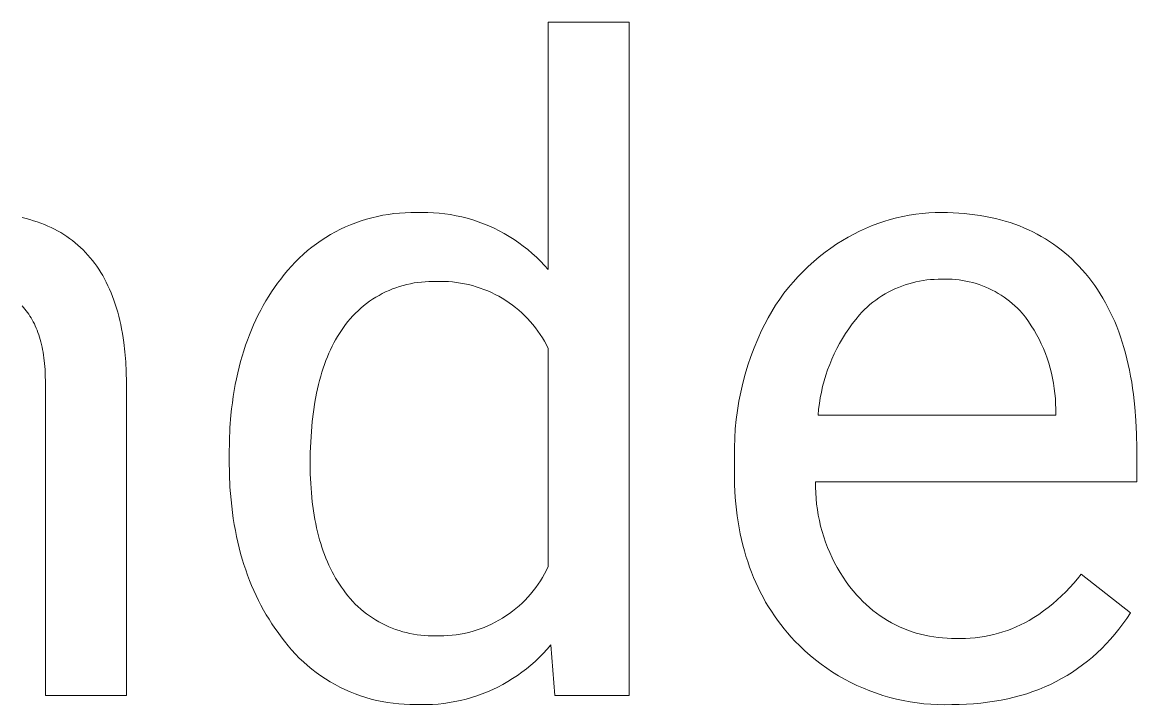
# Model space of a CAD drawing. Header units: millimetres. Extents: x 1422 to 6060, y -58 to 3182.
# Drawn here: x 4743.9 to 4820.6, y 307.9 to 354.9 of the extents above; entities that cross this region are included whole.
import ezdxf

# ---------------------------------------------------------------- set-up
doc = ezdxf.new("R2010")
doc.units = ezdxf.units.MM
doc.header["$MEASUREMENT"] = 0
doc.layers.add('Domyślny', color=7, linetype='Continuous', true_color=0x000000)

msp = doc.modelspace()

# ---------------------------------------------------------------- linework, layer by layer
at = {"layer": 'Domyślny', "color": 18, "lineweight": 15, "true_color": 0x000000}
for p, q in [((4780.061, 337.855), (4780.061, 354.874)), ((4780.061, 354.874), (4785.636, 354.874)), ((4785.636, 354.874), (4785.636, 308.545)), ((4743.863, 341.435), (4744.129, 341.369)), ((4744.129, 341.369), (4744.39, 341.298)), ((4744.39, 341.298), (4744.645, 341.221)), ((4767.185, 341.214), (4767.553, 341.329)), ((4767.553, 341.329), (4767.925, 341.43)), ((4767.925, 341.43), (4768.3, 341.519)), ((4768.3, 341.519), (4768.678, 341.596)), ((4768.678, 341.596), (4769.059, 341.659)), ((4769.059, 341.659), (4769.441, 341.709)), ((4769.441, 341.709), (4769.825, 341.746)), ((4769.825, 341.746), (4770.21, 341.77)), ((4770.21, 341.77), (4770.595, 341.78)), ((4770.595, 341.78), (4770.981, 341.778)), ((4770.981, 341.778), (4771.374, 341.789)), ((4771.374, 341.789), (4771.768, 341.787)), ((4771.768, 341.787), (4772.161, 341.77)), ((4772.161, 341.77), (4772.554, 341.74)), ((4772.554, 341.74), (4772.945, 341.697)), ((4772.945, 341.697), (4773.335, 341.639)), ((4773.335, 341.639), (4773.722, 341.568)), ((4773.722, 341.568), (4774.107, 341.484)), ((4774.107, 341.484), (4774.488, 341.386)), ((4774.488, 341.386), (4774.866, 341.275)), ((4803.158, 341.168), (4803.589, 341.297)), ((4803.589, 341.297), (4804.023, 341.411)), ((4804.023, 341.411), (4804.461, 341.51)), ((4804.461, 341.51), (4804.903, 341.594)), ((4804.903, 341.594), (4805.347, 341.662)), ((4805.347, 341.662), (4805.793, 341.715)), ((4805.793, 341.715), (4806.241, 341.753)), ((4806.241, 341.753), (4806.689, 341.776)), ((4806.689, 341.776), (4807.139, 341.783)), ((4807.139, 341.783), (4807.534, 341.778)), ((4807.534, 341.778), (4807.924, 341.766)), ((4807.924, 341.766), (4808.308, 341.746)), ((4808.308, 341.746), (4808.686, 341.717)), ((4808.686, 341.717), (4809.059, 341.681)), ((4809.059, 341.681), (4809.427, 341.636)), ((4809.427, 341.636), (4809.788, 341.583)), ((4809.788, 341.583), (4810.145, 341.521)), ((4810.145, 341.521), (4810.495, 341.452)), ((4810.495, 341.452), (4810.84, 341.374)), ((4810.84, 341.374), (4811.18, 341.289)), ((4811.18, 341.289), (4811.514, 341.195)), ((4744.645, 341.221), (4744.896, 341.138)), ((4744.896, 341.138), (4745.141, 341.05)), ((4745.141, 341.05), (4745.382, 340.956)), ((4745.382, 340.956), (4745.617, 340.856)), ((4745.617, 340.856), (4745.848, 340.751)), ((4745.848, 340.751), (4746.073, 340.639)), ((4746.073, 340.639), (4746.293, 340.522)), ((4746.293, 340.522), (4746.509, 340.4)), ((4765.415, 340.457), (4765.758, 340.632)), ((4765.758, 340.632), (4766.107, 340.796)), ((4766.107, 340.796), (4766.462, 340.947)), ((4766.462, 340.947), (4766.821, 341.087)), ((4766.821, 341.087), (4767.185, 341.214)), ((4774.866, 341.275), (4775.24, 341.151)), ((4775.24, 341.151), (4775.609, 341.014)), ((4775.609, 341.014), (4775.973, 340.865)), ((4775.973, 340.865), (4776.332, 340.702)), ((4776.332, 340.702), (4776.685, 340.527)), ((4776.685, 340.527), (4777.031, 340.34)), ((4801.489, 340.506), (4801.898, 340.693)), ((4801.898, 340.693), (4802.312, 340.865)), ((4802.312, 340.865), (4802.733, 341.024)), ((4802.733, 341.024), (4803.158, 341.168)), ((4811.514, 341.195), (4811.842, 341.092)), ((4811.842, 341.092), (4812.165, 340.982)), ((4812.165, 340.982), (4812.483, 340.863)), ((4812.483, 340.863), (4812.795, 340.736)), ((4812.795, 340.736), (4813.101, 340.601)), ((4813.101, 340.601), (4813.402, 340.458)), ((4746.509, 340.4), (4746.719, 340.272)), ((4746.719, 340.272), (4746.924, 340.138)), ((4746.924, 340.138), (4747.125, 339.998)), ((4747.125, 339.998), (4747.32, 339.853)), ((4747.32, 339.853), (4747.51, 339.702)), ((4764.108, 339.64), (4764.424, 339.861)), ((4764.424, 339.861), (4764.747, 340.071)), ((4764.747, 340.071), (4765.078, 340.269)), ((4765.078, 340.269), (4765.415, 340.457)), ((4777.031, 340.34), (4777.371, 340.141)), ((4777.371, 340.141), (4777.704, 339.93)), ((4777.704, 339.93), (4778.029, 339.708)), ((4799.927, 339.621), (4800.306, 339.862)), ((4800.306, 339.862), (4800.693, 340.09)), ((4800.693, 340.09), (4801.087, 340.305)), ((4801.087, 340.305), (4801.489, 340.506)), ((4813.402, 340.458), (4813.697, 340.306)), ((4813.697, 340.306), (4813.987, 340.146)), ((4813.987, 340.146), (4814.271, 339.978)), ((4814.271, 339.978), (4814.55, 339.802)), ((4814.55, 339.802), (4814.823, 339.617)), ((4747.51, 339.702), (4747.696, 339.545)), ((4747.696, 339.545), (4747.876, 339.382)), ((4747.876, 339.382), (4748.051, 339.214)), ((4748.051, 339.214), (4748.221, 339.04)), ((4748.221, 339.04), (4748.386, 338.861)), ((4763.208, 338.915), (4763.499, 339.167)), ((4763.499, 339.167), (4763.8, 339.409)), ((4763.8, 339.409), (4764.108, 339.64)), ((4778.029, 339.708), (4778.346, 339.475)), ((4778.346, 339.475), (4778.655, 339.23)), ((4778.655, 339.23), (4778.955, 338.975)), ((4798.713, 338.739), (4799.107, 339.047)), ((4799.107, 339.047), (4799.512, 339.341)), ((4799.512, 339.341), (4799.927, 339.621)), ((4814.823, 339.617), (4815.091, 339.424)), ((4815.091, 339.424), (4815.354, 339.223)), ((4815.354, 339.223), (4815.61, 339.013)), ((4815.61, 339.013), (4815.862, 338.796)), ((4748.386, 338.861), (4748.547, 338.675)), ((4748.547, 338.675), (4748.702, 338.485)), ((4748.702, 338.485), (4748.852, 338.288)), ((4748.852, 338.288), (4748.997, 338.085)), ((4762.386, 338.101), (4762.651, 338.381)), ((4762.651, 338.381), (4762.925, 338.653)), ((4762.925, 338.653), (4763.208, 338.915)), ((4778.955, 338.975), (4779.246, 338.71)), ((4779.246, 338.71), (4779.527, 338.435)), ((4779.527, 338.435), (4779.799, 338.15)), ((4797.958, 338.082), (4798.33, 338.417)), ((4798.33, 338.417), (4798.713, 338.739)), ((4815.862, 338.796), (4816.108, 338.57)), ((4816.108, 338.57), (4816.348, 338.335)), ((4816.348, 338.335), (4816.584, 338.092)), ((4748.997, 338.085), (4749.137, 337.877)), ((4749.137, 337.877), (4749.272, 337.664)), ((4749.272, 337.664), (4749.403, 337.444)), ((4761.653, 337.207), (4761.887, 337.513)), ((4761.887, 337.513), (4762.132, 337.811)), ((4762.132, 337.811), (4762.386, 338.101)), ((4779.799, 338.15), (4780.061, 337.855)), ((4797.25, 337.375), (4797.598, 337.735)), ((4797.598, 337.735), (4797.958, 338.082)), ((4816.584, 338.092), (4816.813, 337.841)), ((4816.813, 337.841), (4817.037, 337.582)), ((4817.037, 337.582), (4817.254, 337.317)), ((4749.403, 337.444), (4749.528, 337.219)), ((4749.528, 337.219), (4749.648, 336.988)), ((4749.648, 336.988), (4749.763, 336.752)), ((4749.763, 336.752), (4749.873, 336.509)), ((4761.224, 336.625), (4761.435, 336.919)), ((4761.435, 336.919), (4761.653, 337.207)), ((4769.826, 336.697), (4769.582, 336.615)), ((4770.072, 336.77), (4769.826, 336.697)), ((4770.32, 336.834), (4770.072, 336.77)), ((4770.57, 336.89), (4770.32, 336.834)), ((4770.822, 336.937), (4770.57, 336.89)), ((4771.076, 336.976), (4770.822, 336.937)), ((4771.33, 337.005), (4771.076, 336.976)), ((4771.586, 337.027), (4771.33, 337.005)), ((4771.842, 337.039), (4771.586, 337.027)), ((4772.099, 337.042), (4771.842, 337.039)), ((4772.355, 337.037), (4772.099, 337.042)), ((4772.634, 337.044), (4772.355, 337.037)), ((4772.913, 337.041), (4772.634, 337.044)), ((4773.193, 337.028), (4772.913, 337.041)), ((4773.471, 337.006), (4773.193, 337.028)), ((4773.749, 336.975), (4773.471, 337.006)), ((4774.025, 336.934), (4773.749, 336.975)), ((4774.3, 336.884), (4774.025, 336.934)), ((4774.573, 336.824), (4774.3, 336.884)), ((4774.843, 336.756), (4774.573, 336.824)), ((4775.111, 336.678), (4774.843, 336.756)), ((4796.593, 336.62), (4796.915, 337.003)), ((4796.915, 337.003), (4797.25, 337.375)), ((4804.392, 336.727), (4804.155, 336.634)), ((4804.632, 336.812), (4804.392, 336.727)), ((4804.875, 336.889), (4804.632, 336.812)), ((4805.121, 336.957), (4804.875, 336.889)), ((4805.368, 337.017), (4805.121, 336.957)), ((4805.618, 337.069), (4805.368, 337.017)), ((4805.869, 337.112), (4805.618, 337.069)), ((4806.121, 337.146), (4805.869, 337.112)), ((4806.375, 337.172), (4806.121, 337.146)), ((4806.629, 337.188), (4806.375, 337.172)), ((4806.884, 337.197), (4806.629, 337.188)), ((4807.139, 337.196), (4806.884, 337.197)), ((4807.377, 337.203), (4807.139, 337.196)), ((4807.617, 337.201), (4807.377, 337.203)), ((4807.855, 337.191), (4807.617, 337.201)), ((4808.094, 337.173), (4807.855, 337.191)), ((4808.331, 337.147), (4808.094, 337.173)), ((4808.568, 337.113), (4808.331, 337.147)), ((4808.803, 337.071), (4808.568, 337.113)), ((4809.037, 337.021), (4808.803, 337.071)), ((4809.269, 336.963), (4809.037, 337.021)), ((4809.499, 336.897), (4809.269, 336.963)), ((4809.726, 336.824), (4809.499, 336.897)), ((4809.951, 336.742), (4809.726, 336.824)), ((4810.173, 336.653), (4809.951, 336.742)), ((4817.254, 337.317), (4817.464, 337.044)), ((4817.464, 337.044), (4817.667, 336.765)), ((4817.667, 336.765), (4817.863, 336.478)), ((4749.873, 336.509), (4749.978, 336.261)), ((4749.978, 336.261), (4750.078, 336.008)), ((4750.078, 336.008), (4750.174, 335.748)), ((4760.631, 335.708), (4760.822, 336.02)), ((4760.822, 336.02), (4761.019, 336.325)), ((4761.019, 336.325), (4761.224, 336.625)), ((4768.194, 335.958), (4767.977, 335.821)), ((4768.416, 336.087), (4768.194, 335.958)), ((4768.642, 336.208), (4768.416, 336.087)), ((4768.871, 336.322), (4768.642, 336.208)), ((4769.105, 336.428), (4768.871, 336.322)), ((4769.342, 336.526), (4769.105, 336.428)), ((4769.582, 336.615), (4769.342, 336.526)), ((4775.377, 336.591), (4775.111, 336.678)), ((4775.639, 336.494), (4775.377, 336.591)), ((4775.898, 336.39), (4775.639, 336.494)), ((4776.153, 336.276), (4775.898, 336.39)), ((4776.404, 336.154), (4776.153, 336.276)), ((4776.651, 336.023), (4776.404, 336.154)), ((4776.893, 335.884), (4776.651, 336.023)), ((4795.99, 335.822), (4796.285, 336.226)), ((4796.285, 336.226), (4796.593, 336.62)), ((4803.025, 336.05), (4802.812, 335.91)), ((4803.243, 336.182), (4803.025, 336.05)), ((4803.465, 336.307), (4803.243, 336.182)), ((4803.691, 336.424), (4803.465, 336.307)), ((4803.921, 336.533), (4803.691, 336.424)), ((4804.155, 336.634), (4803.921, 336.533)), ((4810.391, 336.557), (4810.173, 336.653)), ((4810.607, 336.453), (4810.391, 336.557)), ((4810.818, 336.342), (4810.607, 336.453)), ((4811.026, 336.224), (4810.818, 336.342)), ((4811.23, 336.099), (4811.026, 336.224)), ((4811.429, 335.967), (4811.23, 336.099)), ((4811.624, 335.828), (4811.429, 335.967)), ((4817.863, 336.478), (4818.052, 336.185)), ((4818.052, 336.185), (4818.234, 335.884)), ((4743.95, 335.249), (4743.852, 335.355)), ((4744.045, 335.139), (4743.95, 335.249)), ((4750.174, 335.748), (4750.264, 335.483)), ((4750.264, 335.483), (4750.349, 335.212)), ((4750.349, 335.212), (4750.429, 334.936)), ((4760.271, 335.069), (4760.448, 335.391)), ((4760.448, 335.391), (4760.631, 335.708)), ((4767.161, 335.202), (4766.97, 335.03)), ((4767.357, 335.367), (4767.161, 335.202)), ((4767.558, 335.525), (4767.357, 335.367)), ((4767.765, 335.677), (4767.558, 335.525)), ((4767.977, 335.821), (4767.765, 335.677)), ((4777.131, 335.736), (4776.893, 335.884)), ((4777.363, 335.581), (4777.131, 335.736)), ((4777.59, 335.418), (4777.363, 335.581)), ((4777.811, 335.247), (4777.59, 335.418)), ((4778.026, 335.069), (4777.811, 335.247)), ((4795.444, 334.983), (4795.71, 335.407)), ((4795.71, 335.407), (4795.99, 335.822)), ((4802.011, 335.281), (4801.825, 335.107)), ((4802.203, 335.448), (4802.011, 335.281)), ((4802.401, 335.609), (4802.203, 335.448)), ((4802.604, 335.763), (4802.401, 335.609)), ((4802.812, 335.91), (4802.604, 335.763)), ((4811.813, 335.683), (4811.624, 335.828)), ((4811.998, 335.531), (4811.813, 335.683)), ((4812.178, 335.373), (4811.998, 335.531)), ((4812.352, 335.209), (4812.178, 335.373)), ((4812.52, 335.039), (4812.352, 335.209)), ((4818.234, 335.884), (4818.409, 335.577)), ((4818.409, 335.577), (4818.578, 335.262)), ((4818.578, 335.262), (4818.739, 334.94)), ((4744.137, 335.026), (4744.045, 335.139)), ((4744.226, 334.909), (4744.137, 335.026)), ((4744.312, 334.788), (4744.226, 334.909)), ((4744.395, 334.663), (4744.312, 334.788)), ((4744.474, 334.535), (4744.395, 334.663)), ((4744.55, 334.403), (4744.474, 334.535)), ((4744.623, 334.267), (4744.55, 334.403)), ((4750.429, 334.936), (4750.504, 334.654)), ((4750.504, 334.654), (4750.574, 334.366)), ((4759.782, 334.066), (4759.938, 334.406)), ((4759.938, 334.406), (4760.101, 334.74)), ((4760.101, 334.74), (4760.271, 335.069)), ((4766.436, 334.476), (4766.271, 334.28)), ((4766.608, 334.667), (4766.436, 334.476)), ((4766.786, 334.851), (4766.608, 334.667)), ((4766.97, 335.03), (4766.786, 334.851)), ((4778.235, 334.884), (4778.026, 335.069)), ((4778.437, 334.691), (4778.235, 334.884)), ((4778.633, 334.492), (4778.437, 334.691)), ((4778.822, 334.287), (4778.633, 334.492)), ((4794.958, 334.109), (4795.193, 334.55)), ((4795.193, 334.55), (4795.444, 334.983)), ((4801.218, 334.433), (4800.974, 334.117)), ((4801.471, 334.741), (4801.218, 334.433)), ((4801.645, 334.927), (4801.471, 334.741)), ((4801.825, 335.107), (4801.645, 334.927)), ((4812.683, 334.864), (4812.52, 335.039)), ((4812.899, 334.582), (4812.683, 334.864)), ((4813.107, 334.293), (4812.899, 334.582)), ((4818.739, 334.94), (4818.894, 334.612)), ((4818.894, 334.612), (4819.042, 334.276)), ((4744.694, 334.128), (4744.623, 334.267)), ((4744.76, 333.985), (4744.694, 334.128)), ((4744.824, 333.838), (4744.76, 333.985)), ((4744.885, 333.688), (4744.824, 333.838)), ((4744.943, 333.534), (4744.885, 333.688)), ((4750.574, 334.366), (4750.64, 334.072)), ((4750.64, 334.072), (4750.7, 333.773)), ((4750.7, 333.773), (4750.755, 333.468)), ((4759.491, 333.368), (4759.633, 333.72)), ((4759.633, 333.72), (4759.782, 334.066)), ((4765.822, 333.671), (4765.686, 333.465)), ((4765.962, 333.871), (4765.822, 333.671)), ((4766.113, 334.078), (4765.962, 333.871)), ((4766.271, 334.28), (4766.113, 334.078)), ((4779.004, 334.075), (4778.822, 334.287)), ((4779.178, 333.856), (4779.004, 334.075)), ((4779.345, 333.632), (4779.178, 333.856)), ((4779.505, 333.403), (4779.345, 333.632)), ((4794.475, 333.076), (4794.738, 333.66)), ((4794.738, 333.66), (4794.958, 334.109)), ((4800.742, 333.793), (4800.52, 333.462)), ((4800.974, 334.117), (4800.742, 333.793)), ((4813.304, 333.997), (4813.107, 334.293)), ((4813.491, 333.694), (4813.304, 333.997)), ((4813.668, 333.385), (4813.491, 333.694)), ((4819.042, 334.276), (4819.183, 333.933)), ((4819.183, 333.933), (4819.317, 333.584)), ((4744.997, 333.376), (4744.943, 333.534)), ((4745.049, 333.214), (4744.997, 333.376)), ((4745.097, 333.049), (4745.049, 333.214)), ((4745.143, 332.881), (4745.097, 333.049)), ((4745.185, 332.708), (4745.143, 332.881)), ((4750.755, 333.468), (4750.805, 333.157)), ((4750.805, 333.157), (4750.85, 332.841)), ((4759.227, 332.648), (4759.356, 333.011)), ((4759.356, 333.011), (4759.491, 333.368)), ((4765.429, 333.035), (4765.307, 332.811)), ((4765.555, 333.253), (4765.429, 333.035)), ((4765.686, 333.465), (4765.555, 333.253)), ((4779.656, 333.168), (4779.505, 333.403)), ((4779.799, 332.928), (4779.656, 333.168)), ((4779.934, 332.684), (4779.799, 332.928)), ((4794.232, 332.485), (4794.475, 333.076)), ((4800.309, 333.123), (4800.11, 332.778)), ((4800.52, 333.462), (4800.309, 333.123)), ((4813.835, 333.071), (4813.668, 333.385)), ((4813.991, 332.751), (4813.835, 333.071)), ((4819.317, 333.584), (4819.444, 333.227)), ((4819.444, 333.227), (4819.565, 332.863)), ((4819.565, 332.863), (4819.678, 332.492)), ((4745.224, 332.532), (4745.185, 332.708)), ((4745.26, 332.353), (4745.224, 332.532)), ((4745.293, 332.169), (4745.26, 332.353)), ((4745.323, 331.982), (4745.293, 332.169)), ((4750.85, 332.841), (4750.926, 332.191)), ((4750.926, 332.191), (4750.981, 331.518)), ((4758.991, 331.904), (4759.106, 332.279)), ((4759.106, 332.279), (4759.227, 332.648)), ((4764.966, 332.102), (4764.861, 331.854)), ((4765.075, 332.345), (4764.966, 332.102)), ((4765.189, 332.581), (4765.075, 332.345)), ((4765.307, 332.811), (4765.189, 332.581)), ((4780.061, 332.435), (4779.934, 332.684)), ((4780.061, 317.44), (4780.061, 332.435)), ((4794.008, 331.886), (4794.232, 332.485)), ((4799.922, 332.427), (4799.746, 332.069)), ((4800.11, 332.778), (4799.922, 332.427)), ((4814.136, 332.426), (4813.991, 332.751)), ((4814.27, 332.096), (4814.136, 332.426)), ((4814.393, 331.762), (4814.27, 332.096)), ((4819.678, 332.492), (4819.785, 332.114)), ((4819.785, 332.114), (4819.884, 331.728)), ((4745.35, 331.792), (4745.323, 331.982)), ((4745.395, 331.399), (4745.35, 331.792)), ((4745.428, 330.993), (4745.395, 331.399)), ((4750.981, 331.518), (4751.017, 330.823)), ((4758.783, 331.138), (4758.883, 331.524)), ((4758.883, 331.524), (4758.991, 331.904)), ((4764.665, 331.34), (4764.573, 331.074)), ((4764.761, 331.6), (4764.665, 331.34)), ((4764.861, 331.854), (4764.761, 331.6)), ((4793.803, 331.28), (4794.008, 331.886)), ((4799.43, 331.337), (4799.29, 330.964)), ((4799.582, 331.706), (4799.43, 331.337)), ((4799.746, 332.069), (4799.582, 331.706)), ((4814.504, 331.424), (4814.393, 331.762)), ((4814.604, 331.083), (4814.504, 331.424)), ((4819.884, 331.728), (4819.977, 331.336)), ((4819.977, 331.336), (4820.063, 330.936)), ((4745.449, 330.571), (4745.428, 330.993)), ((4745.458, 330.136), (4745.449, 330.571)), ((4751.017, 330.823), (4751.033, 330.105)), ((4758.602, 330.348), (4758.689, 330.746)), ((4758.689, 330.746), (4758.783, 331.138)), ((4764.486, 330.801), (4764.403, 330.523)), ((4764.573, 331.074), (4764.486, 330.801)), ((4793.454, 330.05), (4793.619, 330.668)), ((4793.619, 330.668), (4793.803, 331.28)), ((4799.163, 330.586), (4799.048, 330.204)), ((4799.29, 330.964), (4799.163, 330.586)), ((4814.693, 330.738), (4814.604, 331.083)), ((4814.77, 330.391), (4814.693, 330.738)), ((4820.063, 330.936), (4820.142, 330.53)), ((4745.458, 308.546), (4745.458, 330.136)), ((4751.033, 330.105), (4751.033, 308.546)), ((4758.449, 329.536), (4758.522, 329.945)), ((4758.522, 329.945), (4758.602, 330.348)), ((4764.251, 329.949), (4764.182, 329.653)), ((4764.325, 330.239), (4764.251, 329.949)), ((4764.403, 330.523), (4764.325, 330.239)), ((4793.309, 329.427), (4793.454, 330.05)), ((4798.946, 329.819), (4798.857, 329.43)), ((4799.048, 330.204), (4798.946, 329.819)), ((4814.835, 330.041), (4814.77, 330.391)), ((4814.889, 329.689), (4814.835, 330.041)), ((4820.142, 330.53), (4820.215, 330.116)), ((4820.215, 330.116), (4820.28, 329.695)), ((4758.324, 328.7), (4758.383, 329.121)), ((4758.383, 329.121), (4758.449, 329.536)), ((4764.117, 329.35), (4764, 328.728)), ((4764.182, 329.653), (4764.117, 329.35)), ((4793.185, 328.799), (4793.309, 329.427)), ((4798.78, 329.039), (4798.717, 328.645)), ((4798.857, 329.43), (4798.78, 329.039)), ((4814.93, 329.336), (4814.889, 329.689)), ((4814.96, 328.981), (4814.93, 329.336)), ((4820.28, 329.695), (4820.338, 329.267)), ((4820.338, 329.267), (4820.435, 328.389)), ((4758.226, 327.842), (4758.272, 328.274)), ((4758.272, 328.274), (4758.324, 328.7)), ((4764, 328.728), (4763.901, 328.082)), ((4793.081, 328.168), (4793.185, 328.799)), ((4798.667, 328.25), (4798.63, 327.853)), ((4798.717, 328.645), (4798.667, 328.25)), ((4814.978, 328.626), (4814.96, 328.981)), ((4814.984, 328.27), (4814.978, 328.626)), ((4814.984, 327.853), (4814.984, 328.27)), ((4820.435, 328.389), (4820.503, 327.483)), ((4758.157, 326.961), (4758.226, 327.842)), ((4763.901, 328.082), (4763.82, 327.413)), ((4792.934, 326.898), (4792.997, 327.534)), ((4792.997, 327.534), (4793.081, 328.168)), ((4798.63, 327.853), (4814.984, 327.853)), ((4758.115, 326.057), (4758.157, 326.961)), ((4763.757, 326.719), (4763.712, 326.002)), ((4763.82, 327.413), (4763.757, 326.719)), ((4792.892, 326.259), (4792.934, 326.898)), ((4820.503, 327.483), (4820.545, 326.547)), ((4758.101, 325.13), (4758.115, 326.057)), ((4763.712, 326.002), (4763.685, 325.262)), ((4792.87, 325.62), (4792.892, 326.259)), ((4820.545, 326.547), (4820.558, 325.583)), ((4763.685, 325.262), (4763.676, 324.497)), ((4792.869, 324.981), (4792.87, 325.62)), ((4820.558, 325.583), (4820.558, 323.267)), ((4758.101, 324.714), (4758.101, 325.13)), ((4758.115, 323.789), (4758.101, 324.714)), ((4763.676, 324.497), (4763.685, 323.812)), ((4792.869, 323.961), (4792.869, 324.981)), ((4758.158, 322.888), (4758.115, 323.789)), ((4763.685, 323.812), (4763.712, 323.145)), ((4792.873, 323.508), (4792.869, 323.961)), ((4758.228, 322.009), (4758.158, 322.888)), ((4763.712, 323.145), (4763.757, 322.497)), ((4792.886, 323.061), (4792.873, 323.508)), ((4792.906, 322.619), (4792.886, 323.061)), ((4798.46, 323.267), (4798.458, 322.881)), ((4820.558, 323.267), (4798.46, 323.267)), ((4763.757, 322.497), (4763.82, 321.869)), ((4792.934, 322.183), (4792.906, 322.619)), ((4792.971, 321.753), (4792.934, 322.183)), ((4798.458, 322.881), (4798.47, 322.495)), ((4798.47, 322.495), (4798.494, 322.11)), ((4758.274, 321.577), (4758.228, 322.009)), ((4758.326, 321.152), (4758.274, 321.577)), ((4763.82, 321.869), (4763.901, 321.259)), ((4793.016, 321.328), (4792.971, 321.753)), ((4798.494, 322.11), (4798.531, 321.727)), ((4798.531, 321.727), (4798.582, 321.344)), ((4758.386, 320.731), (4758.326, 321.152)), ((4758.453, 320.317), (4758.386, 320.731)), ((4763.901, 321.259), (4764, 320.668)), ((4764, 320.668), (4764.056, 320.38)), ((4793.069, 320.909), (4793.016, 321.328)), ((4793.13, 320.496), (4793.069, 320.909)), ((4798.582, 321.344), (4798.644, 320.964)), ((4798.644, 320.964), (4798.72, 320.585)), ((4798.72, 320.585), (4798.808, 320.21)), ((4758.527, 319.908), (4758.453, 320.317)), ((4758.608, 319.504), (4758.527, 319.908)), ((4764.056, 320.38), (4764.117, 320.097)), ((4764.117, 320.097), (4764.182, 319.818)), ((4764.182, 319.818), (4764.251, 319.544)), ((4793.199, 320.088), (4793.13, 320.496)), ((4793.276, 319.686), (4793.199, 320.088)), ((4798.808, 320.21), (4798.909, 319.838)), ((4798.909, 319.838), (4799.022, 319.469)), ((4758.695, 319.106), (4758.608, 319.504)), ((4758.79, 318.714), (4758.695, 319.106)), ((4764.251, 319.544), (4764.325, 319.275)), ((4764.325, 319.275), (4764.403, 319.011)), ((4793.362, 319.29), (4793.276, 319.686)), ((4793.456, 318.9), (4793.362, 319.29)), ((4799.022, 319.469), (4799.147, 319.104)), ((4799.147, 319.104), (4799.285, 318.744)), ((4758.892, 318.327), (4758.79, 318.714)), ((4759.001, 317.946), (4758.892, 318.327)), ((4764.403, 319.011), (4764.486, 318.751)), ((4764.486, 318.751), (4764.573, 318.497)), ((4764.573, 318.497), (4764.665, 318.247)), ((4793.557, 318.516), (4793.456, 318.9)), ((4793.667, 318.137), (4793.557, 318.516)), ((4799.285, 318.744), (4799.434, 318.388)), ((4799.434, 318.388), (4799.595, 318.038)), ((4759.116, 317.57), (4759.001, 317.946)), ((4759.239, 317.2), (4759.116, 317.57)), ((4764.665, 318.247), (4764.761, 318.002)), ((4764.761, 318.002), (4764.861, 317.762)), ((4764.861, 317.762), (4764.966, 317.526)), ((4764.966, 317.526), (4765.075, 317.296)), ((4793.785, 317.764), (4793.667, 318.137)), ((4793.912, 317.396), (4793.785, 317.764)), ((4799.595, 318.038), (4799.768, 317.693)), ((4799.768, 317.693), (4799.952, 317.354)), ((4759.369, 316.835), (4759.239, 317.2)), ((4759.505, 316.475), (4759.369, 316.835)), ((4765.075, 317.296), (4765.189, 317.07)), ((4765.189, 317.07), (4765.307, 316.849)), ((4765.307, 316.849), (4765.429, 316.633)), ((4779.667, 316.685), (4779.807, 316.932)), ((4779.807, 316.932), (4779.938, 317.184)), ((4779.938, 317.184), (4780.061, 317.44)), ((4794.046, 317.035), (4793.912, 317.396)), ((4794.189, 316.679), (4794.046, 317.035)), ((4799.952, 317.354), (4800.148, 317.022)), ((4800.148, 317.022), (4800.354, 316.696)), ((4816.481, 316.587), (4816.729, 316.904)), ((4816.729, 316.904), (4820.141, 314.248)), ((4759.649, 316.122), (4759.505, 316.475)), ((4759.799, 315.773), (4759.649, 316.122)), ((4765.429, 316.633), (4765.555, 316.422)), ((4765.555, 316.422), (4765.686, 316.216)), ((4765.686, 316.216), (4765.822, 316.015)), ((4765.822, 316.015), (4765.962, 315.818)), ((4779.197, 315.975), (4779.362, 316.206)), ((4779.362, 316.206), (4779.519, 316.443)), ((4779.519, 316.443), (4779.667, 316.685)), ((4794.339, 316.329), (4794.189, 316.679)), ((4794.498, 315.984), (4794.339, 316.329)), ((4794.665, 315.646), (4794.498, 315.984)), ((4800.354, 316.696), (4800.572, 316.378)), ((4800.572, 316.378), (4800.799, 316.066)), ((4800.799, 316.066), (4801.038, 315.763)), ((4815.955, 315.977), (4816.223, 316.278)), ((4816.223, 316.278), (4816.481, 316.587)), ((4759.956, 315.43), (4759.799, 315.773)), ((4760.121, 315.093), (4759.956, 315.43)), ((4765.962, 315.818), (4766.112, 315.613)), ((4766.112, 315.613), (4766.27, 315.414)), ((4766.27, 315.414), (4766.435, 315.219)), ((4766.435, 315.219), (4766.605, 315.031)), ((4778.461, 315.112), (4778.656, 315.318)), ((4778.656, 315.318), (4778.844, 315.53)), ((4778.844, 315.53), (4779.024, 315.75)), ((4779.024, 315.75), (4779.197, 315.975)), ((4794.84, 315.313), (4794.665, 315.646)), ((4795.023, 314.986), (4794.84, 315.313)), ((4801.038, 315.763), (4801.286, 315.468)), ((4801.286, 315.468), (4801.494, 315.241)), ((4801.494, 315.241), (4801.71, 315.021)), ((4815.094, 315.13), (4815.39, 315.403)), ((4815.39, 315.403), (4815.677, 315.685)), ((4815.677, 315.685), (4815.955, 315.977)), ((4760.292, 314.761), (4760.121, 315.093)), ((4760.47, 314.435), (4760.292, 314.761)), ((4766.605, 315.031), (4766.783, 314.848)), ((4766.783, 314.848), (4766.966, 314.672)), ((4766.966, 314.672), (4767.155, 314.501)), ((4767.155, 314.501), (4767.35, 314.338)), ((4777.611, 314.359), (4777.833, 314.536)), ((4777.833, 314.536), (4778.049, 314.72)), ((4778.049, 314.72), (4778.258, 314.912)), ((4778.258, 314.912), (4778.461, 315.112)), ((4795.215, 314.665), (4795.023, 314.986)), ((4795.414, 314.349), (4795.215, 314.665)), ((4801.71, 315.021), (4801.933, 314.809)), ((4801.933, 314.809), (4802.164, 314.605)), ((4802.164, 314.605), (4802.402, 314.409)), ((4814.155, 314.371), (4814.476, 314.614)), ((4814.476, 314.614), (4814.789, 314.867)), ((4814.789, 314.867), (4815.094, 315.13)), ((4760.655, 314.114), (4760.47, 314.435)), ((4760.847, 313.798), (4760.655, 314.114)), ((4761.046, 313.488), (4760.847, 313.798)), ((4767.35, 314.338), (4767.55, 314.181)), ((4767.55, 314.181), (4767.756, 314.031)), ((4767.756, 314.031), (4767.966, 313.888)), ((4767.966, 313.888), (4768.182, 313.752)), ((4768.182, 313.752), (4768.402, 313.624)), ((4776.417, 313.594), (4776.666, 313.73)), ((4776.666, 313.73), (4776.91, 313.875)), ((4776.91, 313.875), (4777.15, 314.028)), ((4777.15, 314.028), (4777.383, 314.189)), ((4777.383, 314.189), (4777.611, 314.359)), ((4795.622, 314.039), (4795.414, 314.349)), ((4795.838, 313.735), (4795.622, 314.039)), ((4796.062, 313.437), (4795.838, 313.735)), ((4802.402, 314.409), (4802.646, 314.221)), ((4802.646, 314.221), (4802.897, 314.042)), ((4802.897, 314.042), (4803.154, 313.872)), ((4803.154, 313.872), (4803.417, 313.711)), ((4803.417, 313.711), (4803.685, 313.559)), ((4812.858, 313.552), (4813.146, 313.707)), ((4813.146, 313.707), (4813.489, 313.918)), ((4813.489, 313.918), (4813.826, 314.139)), ((4813.826, 314.139), (4814.155, 314.371)), ((4819.881, 313.86), (4819.613, 313.485)), ((4820.141, 314.248), (4819.881, 313.86)), ((4761.252, 313.184), (4761.046, 313.488)), ((4761.464, 312.885), (4761.252, 313.184)), ((4768.402, 313.624), (4768.625, 313.503)), ((4768.625, 313.503), (4768.853, 313.39)), ((4768.853, 313.39), (4769.085, 313.284)), ((4769.085, 313.284), (4769.32, 313.187)), ((4769.32, 313.187), (4769.559, 313.097)), ((4769.559, 313.097), (4769.8, 313.016)), ((4769.8, 313.016), (4770.044, 312.943)), ((4770.044, 312.943), (4770.29, 312.879)), ((4774.562, 312.895), (4774.836, 312.967)), ((4774.836, 312.967), (4775.108, 313.048)), ((4775.108, 313.048), (4775.377, 313.139)), ((4775.377, 313.139), (4775.643, 313.239)), ((4775.643, 313.239), (4775.905, 313.349)), ((4775.905, 313.349), (4776.163, 313.467)), ((4776.163, 313.467), (4776.417, 313.594)), ((4796.294, 313.145), (4796.062, 313.437)), ((4796.534, 312.858), (4796.294, 313.145)), ((4803.685, 313.559), (4803.958, 313.417)), ((4803.958, 313.417), (4804.236, 313.284)), ((4804.236, 313.284), (4804.518, 313.161)), ((4804.518, 313.161), (4804.805, 313.047)), ((4804.805, 313.047), (4805.095, 312.944)), ((4805.095, 312.944), (4805.389, 312.851)), ((4811.036, 312.836), (4811.349, 312.929)), ((4811.349, 312.929), (4811.659, 313.033)), ((4811.659, 313.033), (4811.965, 313.147)), ((4811.965, 313.147), (4812.268, 313.272)), ((4812.268, 313.272), (4812.565, 313.407)), ((4812.565, 313.407), (4812.858, 313.552)), ((4819.336, 313.121), (4819.052, 312.77)), ((4819.613, 313.485), (4819.336, 313.121)), ((4761.684, 312.591), (4761.464, 312.885)), ((4761.912, 312.282), (4761.684, 312.591)), ((4762.151, 311.981), (4761.912, 312.282)), ((4770.29, 312.879), (4770.538, 312.822)), ((4770.538, 312.822), (4770.788, 312.775)), ((4770.788, 312.775), (4771.039, 312.735)), ((4771.039, 312.735), (4771.292, 312.705)), ((4771.292, 312.705), (4771.546, 312.683)), ((4771.546, 312.683), (4771.8, 312.669)), ((4771.8, 312.669), (4772.054, 312.664)), ((4772.054, 312.664), (4772.309, 312.668)), ((4772.309, 312.668), (4772.592, 312.662)), ((4772.592, 312.662), (4772.876, 312.666)), ((4772.876, 312.666), (4773.16, 312.679)), ((4773.16, 312.679), (4773.443, 312.703)), ((4773.443, 312.703), (4773.725, 312.736)), ((4773.725, 312.736), (4774.006, 312.779)), ((4774.006, 312.779), (4774.285, 312.832)), ((4774.285, 312.832), (4774.562, 312.895)), ((4796.782, 312.577), (4796.534, 312.858)), ((4797.039, 312.302), (4796.782, 312.577)), ((4797.377, 311.961), (4797.039, 312.302)), ((4805.389, 312.851), (4805.686, 312.769)), ((4805.686, 312.769), (4805.985, 312.697)), ((4805.985, 312.697), (4806.287, 312.635)), ((4806.287, 312.635), (4806.591, 312.584)), ((4806.591, 312.584), (4806.897, 312.543)), ((4806.897, 312.543), (4807.203, 312.513)), ((4807.203, 312.513), (4807.511, 312.494)), ((4807.511, 312.494), (4807.819, 312.485)), ((4807.819, 312.485), (4808.127, 312.487)), ((4808.127, 312.487), (4808.454, 312.482)), ((4808.454, 312.482), (4808.78, 312.487)), ((4808.78, 312.487), (4809.107, 312.504)), ((4809.107, 312.504), (4809.433, 312.532)), ((4809.433, 312.532), (4809.757, 312.571)), ((4809.757, 312.571), (4810.08, 312.621)), ((4810.08, 312.621), (4810.401, 312.681)), ((4810.401, 312.681), (4810.72, 312.753)), ((4810.72, 312.753), (4811.036, 312.836)), ((4818.76, 312.432), (4818.459, 312.105)), ((4819.052, 312.77), (4818.76, 312.432)), ((4762.4, 311.689), (4762.151, 311.981)), ((4762.659, 311.405), (4762.4, 311.689)), ((4762.928, 311.131), (4762.659, 311.405)), ((4779.712, 311.451), (4779.438, 311.172)), ((4779.977, 311.738), (4779.712, 311.451)), ((4780.231, 312.035), (4779.977, 311.738)), ((4780.509, 308.545), (4780.231, 312.035)), ((4797.726, 311.632), (4797.377, 311.961)), ((4798.086, 311.314), (4797.726, 311.632)), ((4817.834, 311.489), (4817.509, 311.199)), ((4818.151, 311.791), (4817.834, 311.489)), ((4818.459, 312.105), (4818.151, 311.791)), ((4763.206, 310.866), (4762.928, 311.131)), ((4763.494, 310.611), (4763.206, 310.866)), ((4763.79, 310.366), (4763.494, 310.611)), ((4778.862, 310.644), (4778.561, 310.396)), ((4779.155, 310.903), (4778.862, 310.644)), ((4779.438, 311.172), (4779.155, 310.903)), ((4798.456, 311.009), (4798.086, 311.314)), ((4798.837, 310.717), (4798.456, 311.009)), ((4799.227, 310.438), (4798.837, 310.717)), ((4816.836, 310.656), (4816.487, 310.403)), ((4817.177, 310.922), (4816.836, 310.656)), ((4817.509, 311.199), (4817.177, 310.922)), ((4764.094, 310.131), (4763.79, 310.366)), ((4764.406, 309.907), (4764.094, 310.131)), ((4764.725, 309.695), (4764.406, 309.907)), ((4777.934, 309.93), (4777.608, 309.714)), ((4778.251, 310.158), (4777.934, 309.93)), ((4778.561, 310.396), (4778.251, 310.158)), ((4799.627, 310.172), (4799.227, 310.438)), ((4800.035, 309.919), (4799.627, 310.172)), ((4800.452, 309.681), (4800.035, 309.919)), ((4815.766, 309.934), (4815.393, 309.718)), ((4816.131, 310.163), (4815.766, 309.934)), ((4816.487, 310.403), (4816.131, 310.163)), ((4765.052, 309.493), (4764.725, 309.695)), ((4765.386, 309.302), (4765.052, 309.493)), ((4765.726, 309.124), (4765.386, 309.302)), ((4766.072, 308.957), (4765.726, 309.124)), ((4776.59, 309.134), (4776.238, 308.965)), ((4776.936, 309.316), (4776.59, 309.134)), ((4777.275, 309.509), (4776.936, 309.316)), ((4777.608, 309.714), (4777.275, 309.509)), ((4800.876, 309.457), (4800.452, 309.681)), ((4801.308, 309.247), (4800.876, 309.457)), ((4801.746, 309.052), (4801.308, 309.247)), ((4814.227, 309.144), (4813.822, 308.977)), ((4814.624, 309.323), (4814.227, 309.144)), ((4815.013, 309.515), (4814.624, 309.323)), ((4815.393, 309.718), (4815.013, 309.515)), ((4751.033, 308.546), (4745.458, 308.546)), ((4766.424, 308.803), (4766.072, 308.957)), ((4766.781, 308.66), (4766.424, 308.803)), ((4767.142, 308.53), (4766.781, 308.66)), ((4767.508, 308.413), (4767.142, 308.53)), ((4767.877, 308.308), (4767.508, 308.413)), ((4774.778, 308.412), (4774.402, 308.305)), ((4775.15, 308.531), (4774.778, 308.412)), ((4775.517, 308.663), (4775.15, 308.531)), ((4775.88, 308.808), (4775.517, 308.663)), ((4776.238, 308.965), (4775.88, 308.808)), ((4785.636, 308.545), (4780.509, 308.545)), ((4802.191, 308.872), (4801.746, 309.052)), ((4802.642, 308.707), (4802.191, 308.872)), ((4803.098, 308.557), (4802.642, 308.707)), ((4803.559, 308.423), (4803.098, 308.557)), ((4804.024, 308.305), (4803.559, 308.423)), ((4811.679, 308.328), (4811.226, 308.235)), ((4812.123, 308.433), (4811.679, 308.328)), ((4812.56, 308.551), (4812.123, 308.433)), ((4812.989, 308.68), (4812.56, 308.551)), ((4813.409, 308.823), (4812.989, 308.68)), ((4813.822, 308.977), (4813.409, 308.823)), ((4768.25, 308.217), (4767.877, 308.308)), ((4768.626, 308.138), (4768.25, 308.217)), ((4769.005, 308.072), (4768.626, 308.138)), ((4769.385, 308.02), (4769.005, 308.072)), ((4769.767, 307.981), (4769.385, 308.02)), ((4770.151, 307.955), (4769.767, 307.981)), ((4770.535, 307.942), (4770.151, 307.955)), ((4770.919, 307.943), (4770.535, 307.942)), ((4771.309, 307.929), (4770.919, 307.943)), ((4771.7, 307.929), (4771.309, 307.929)), ((4772.09, 307.943), (4771.7, 307.929)), ((4772.48, 307.97), (4772.09, 307.943)), ((4772.869, 308.01), (4772.48, 307.97)), ((4773.256, 308.064), (4772.869, 308.01)), ((4773.64, 308.131), (4773.256, 308.064)), ((4774.023, 308.212), (4773.64, 308.131)), ((4774.402, 308.305), (4774.023, 308.212)), ((4804.492, 308.202), (4804.024, 308.305)), ((4804.964, 308.115), (4804.492, 308.202)), ((4805.439, 308.044), (4804.964, 308.115)), ((4805.916, 307.989), (4805.439, 308.044)), ((4806.394, 307.951), (4805.916, 307.989)), ((4806.874, 307.928), (4806.394, 307.951)), ((4807.354, 307.922), (4806.874, 307.928)), ((4807.833, 307.932), (4807.354, 307.922)), ((4808.342, 307.938), (4807.833, 307.932)), ((4808.843, 307.956), (4808.342, 307.938)), ((4809.335, 307.987), (4808.843, 307.956)), ((4809.82, 308.031), (4809.335, 307.987)), ((4810.296, 308.087), (4809.82, 308.031)), ((4810.765, 308.155), (4810.296, 308.087)), ((4811.226, 308.235), (4810.765, 308.155))]:
    msp.add_line(p, q, dxfattribs=at)

doc.saveas('drawing.dxf')
